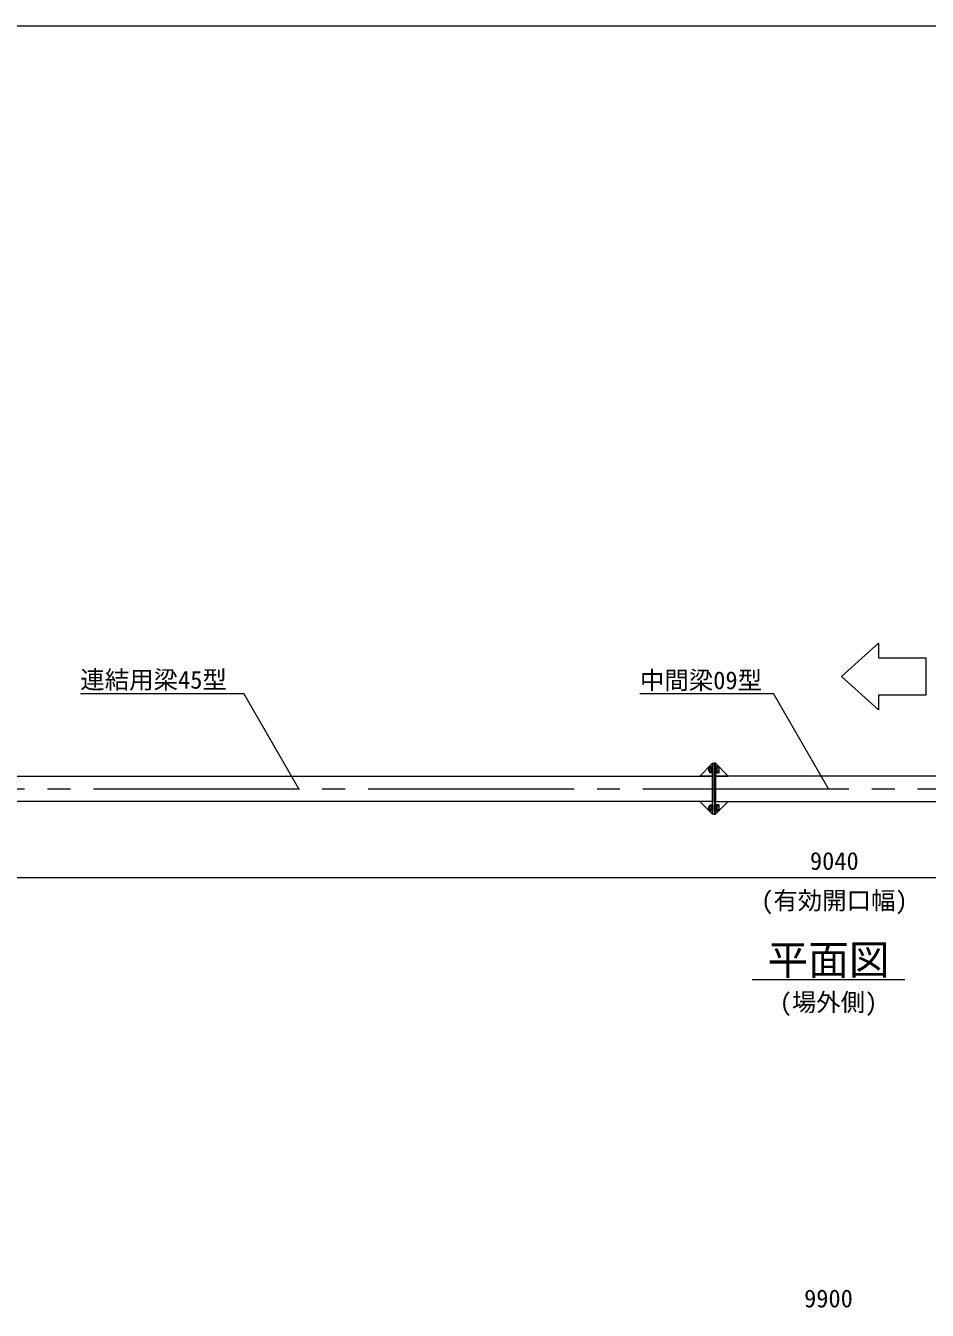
# Model space of a CAD drawing. Units: millimetres, scale not verified. Extents: x -10075 to 10075, y -16938 to 16938.
# Drawn here: x -6531 to -2987, y -8113 to -3062 of the extents above; entities that cross this region are included whole.
import ezdxf
from ezdxf.enums import TextEntityAlignment as Align

# ---------------------------------------------------------------- set-up
doc = ezdxf.new("R2010")
doc.units = ezdxf.units.MM
doc.header["$LTSCALE"] = 90
doc.linetypes.add('CHAIN2', pattern=[12, 9, -1, 1, -1])
for name, color, linetype, lineweight in [('0-6_ﾎﾞﾙﾄ類', 134, 'Continuous', 18), ('0-B_図面枠', 134, 'Continuous', 18), ('0-C_寸法', 134, 'Continuous', 18), ('1-4_中間梁09', 134, 'Continuous', 18), ('1-6_通芯', 134, 'CHAIN2', 18), ('1-B_文字', 134, 'Continuous', 18), ('2-2_連結用梁45', 134, 'Continuous', 18)]:
    doc.layers.add(name, color=color, linetype=linetype, lineweight=lineweight)
doc.styles.add('ＭＳ ゴシック', font='')
doc.styles.get('ＭＳ ゴシック').set_extended_font_data('MS Gothic')

msp = doc.modelspace()

# ---------------------------------------------------------------- linework, layer by layer
at = {"layer": '0-6_ﾎﾞﾙﾄ類'}
for p, q in [((-3843.86, -5980.5), (-3845.86, -5982.5)), ((-3845.86, -5992.5), (-3845.86, -5982.5)), ((-3843.86, -5994.5), (-3845.86, -5992.5)), ((-3842.46, -5981.7), (-3845.06, -5981.7)), ((-3842.46, -5993.3), (-3845.06, -5993.3)), ((-3843.86, -5994.5), (-3843.86, -5980.5)), ((-3842.46, -5980.5), (-3843.86, -5980.5)), ((-3842.46, -5994.5), (-3843.86, -5994.5)), ((-3842.46, -5977), (-3840.84, -5975.38)), ((-3842.46, -5998), (-3842.46, -5977)), ((-3842.46, -5998), (-3840.84, -5999.62)), ((-3840.84, -5981.44), (-3833.46, -5981.44)), ((-3840.84, -5993.56), (-3833.46, -5993.56)), ((-3813.86, -5986.69), (-3816.86, -5987.5)), ((-3813.86, -5987.5), (-3816.86, -5988.3)), ((-3806.49, -5981.44), (-3813.86, -5981.44)), ((-3806.49, -5993.56), (-3813.86, -5993.56)), ((-3804.86, -5998), (-3806.49, -5999.62)), ((-3843.86, -6130.5), (-3845.86, -6132.5)), ((-3845.86, -6142.5), (-3845.86, -6132.5)), ((-3843.86, -6144.5), (-3845.86, -6142.5)), ((-3842.46, -6131.7), (-3845.06, -6131.7)), ((-3842.46, -6143.3), (-3845.06, -6143.3)), ((-3843.86, -6144.5), (-3843.86, -6130.5)), ((-3842.46, -6130.5), (-3843.86, -6130.5)), ((-3842.46, -6144.5), (-3843.86, -6144.5)), ((-3842.46, -6127), (-3840.84, -6125.37)), ((-3842.46, -6148), (-3842.46, -6127)), ((-3842.46, -6148), (-3840.84, -6149.63)), ((-3840.84, -6131.44), (-3833.46, -6131.44)), ((-3840.84, -6143.56), (-3833.46, -6143.56)), ((-3813.86, -6136.7), (-3816.86, -6137.5)), ((-3813.86, -6137.5), (-3816.86, -6138.31)), ((-3806.49, -6131.44), (-3813.86, -6131.44)), ((-3806.49, -6143.56), (-3813.86, -6143.56)), ((-3804.86, -6148), (-3806.49, -6149.63))]:
    msp.add_line(p, q, dxfattribs=at)
for points in [[(-3840.84, -5975.38), (-3833.46, -5975.38), (-3833.46, -5999.62), (-3840.84, -5999.62)], [(-3806.49, -5975.38), (-3813.86, -5975.38), (-3813.86, -5999.62), (-3806.49, -5999.62)], [(-3804.86, -5998), (-3804.86, -5977), (-3806.49, -5975.38)], [(-3840.84, -6125.37), (-3833.46, -6125.37), (-3833.46, -6149.63), (-3840.84, -6149.63)], [(-3806.49, -6125.37), (-3813.86, -6125.37), (-3813.86, -6149.63), (-3806.49, -6149.63)], [(-3804.86, -6148), (-3804.86, -6127), (-3806.49, -6125.37)]]:
    msp.add_lwpolyline(points, dxfattribs=at)
for points in [[(-3833.46, -5998.5), (-3833.46, -5976.5), (-3831.16, -5976.5), (-3831.16, -5998.5)], [(-3816.86, -5976.5), (-3816.86, -5998.5), (-3819.16, -5998.5), (-3819.16, -5976.5)], [(-3816.86, -5976.15), (-3816.86, -5998.85), (-3813.86, -5998.85), (-3813.86, -5976.15)], [(-3833.46, -6148.5), (-3833.46, -6126.5), (-3831.16, -6126.5), (-3831.16, -6148.5)], [(-3816.86, -6126.5), (-3816.86, -6148.5), (-3819.16, -6148.5), (-3819.16, -6126.5)], [(-3816.86, -6126.15), (-3816.86, -6148.85), (-3813.86, -6148.85), (-3813.86, -6126.15)]]:
    msp.add_lwpolyline(points, close=True, dxfattribs=at)
for centre, radius, start, end in [((-3830.34, -5987.5), 12.12, 150, 210), ((-3837.81, -5978.4), 4.28, 135, 225), ((-3837.81, -5996.59), 4.28, 135, 225), ((-3809.52, -5978.4), 4.28, 315, 45), ((-3809.52, -5996.59), 4.28, 315, 45), ((-3816.98, -5987.5), 12.12, 330, 30), ((-3830.34, -6137.5), 12.12, 150, 210), ((-3837.81, -6128.41), 4.28, 135, 225), ((-3837.81, -6146.6), 4.28, 135, 225), ((-3809.52, -6128.41), 4.28, 315, 45), ((-3809.52, -6146.6), 4.28, 315, 45), ((-3816.98, -6137.5), 12.12, 330, 30)]:
    msp.add_arc(centre, radius, start, end, dxfattribs=at)
at = {"layer": '0-B_図面枠'}
msp.add_lwpolyline([(-10075.16, -3062.5), (10049.84, -3062.5), (10049.84, -16937.5), (-10075.16, -16937.5)], close=True, dxfattribs=at)
at = {"layer": '0-C_寸法'}
msp.add_line((1112.84, -6412.5), (-7817.16, -6412.5), dxfattribs=at)
at = {"layer": '1-4_中間梁09'}
for points in [[(-3819.16, -6162.5), (-3819.16, -5962.5), (-3825.16, -5962.5), (-3825.16, -6162.5)], [(-3819.16, -6012.5), (-3769.16, -6012.5), (-3819.16, -5962.5)], [(-3819.16, -6112.5), (-2931.16, -6112.5), (-2931.16, -6012.5), (-3819.16, -6012.5)], [(-3819.16, -6112.5), (-3769.16, -6112.5), (-3819.16, -6162.5)]]:
    msp.add_lwpolyline(points, close=True, dxfattribs=at)
at = {"layer": '1-6_通芯'}
msp.add_line((-8425.16, -6062.5), (2875.84, -6062.5), dxfattribs=at)
at = {"layer": '1-B_文字'}
for p, q in [((-6316.28, -5688.18), (-5673.73, -5688.18)), ((-4116.46, -5688.18), (-3591.95, -5688.18)), ((-3675.16, -6812.5), (-3075.16, -6812.5))]:
    msp.add_line(p, q, dxfattribs=at)
msp.add_lwpolyline([(-3323.83, -5621.03), (-3179.41, -5490.26), (-3179.41, -5548.17), (-2992.77, -5548.17), (-2992.77, -5694.18), (-3179.41, -5694.18), (-3179.41, -5752.08)], close=True, dxfattribs=at)
for points in [[(-5457.05, -6062.5), (-5673.16, -5688.18), (-5673.52, -5688.18)], [(-3375.26, -6062.5), (-3591.37, -5688.18), (-3591.73, -5688.18)]]:
    msp.add_lwpolyline(points, dxfattribs=at)
at = {"layer": '2-2_連結用梁45'}
for points in [[(-3831.16, -6012.5), (-3881.16, -6012.5), (-3831.16, -5962.5)], [(-3825.16, -5962.5), (-3825.16, -6162.5), (-3831.16, -6162.5), (-3831.16, -5962.5)], [(-3831.16, -6112.5), (-8425.16, -6112.5), (-8425.16, -6012.5), (-3831.16, -6012.5)], [(-3831.16, -6112.5), (-3881.16, -6112.5), (-3831.16, -6162.5)]]:
    msp.add_lwpolyline(points, close=True, dxfattribs=at)

# ---------------------------------------------------------------- texts
at = {"layer": '0-C_寸法', "style": 'ＭＳ ゴシック'}
for s, p in [('9040', (-3448.16, -6402.6)), ('(有効開口幅)', (-3640.16, -6558.1)), ('9900', (-3471.16, -8122.6))]:
    msp.add_text(s, height=70.38, dxfattribs=at).set_placement(p, align=Align.BOTTOM_LEFT)
at = {"layer": '1-B_文字', "style": 'ＭＳ ゴシック'}
for s, height, p in [('連結用梁45型', 70.38, (-6316.28, -5690.15)), ('中間梁09型', 70.38, (-4116.46, -5692.28)), ('平面図', 117.3, (-3615.16, -6828.5)), ('(場外側)', 70.38, (-3567.16, -6958.1))]:
    msp.add_text(s, height=height, dxfattribs=at).set_placement(p, align=Align.BOTTOM_LEFT)

doc.saveas('drawing.dxf')
